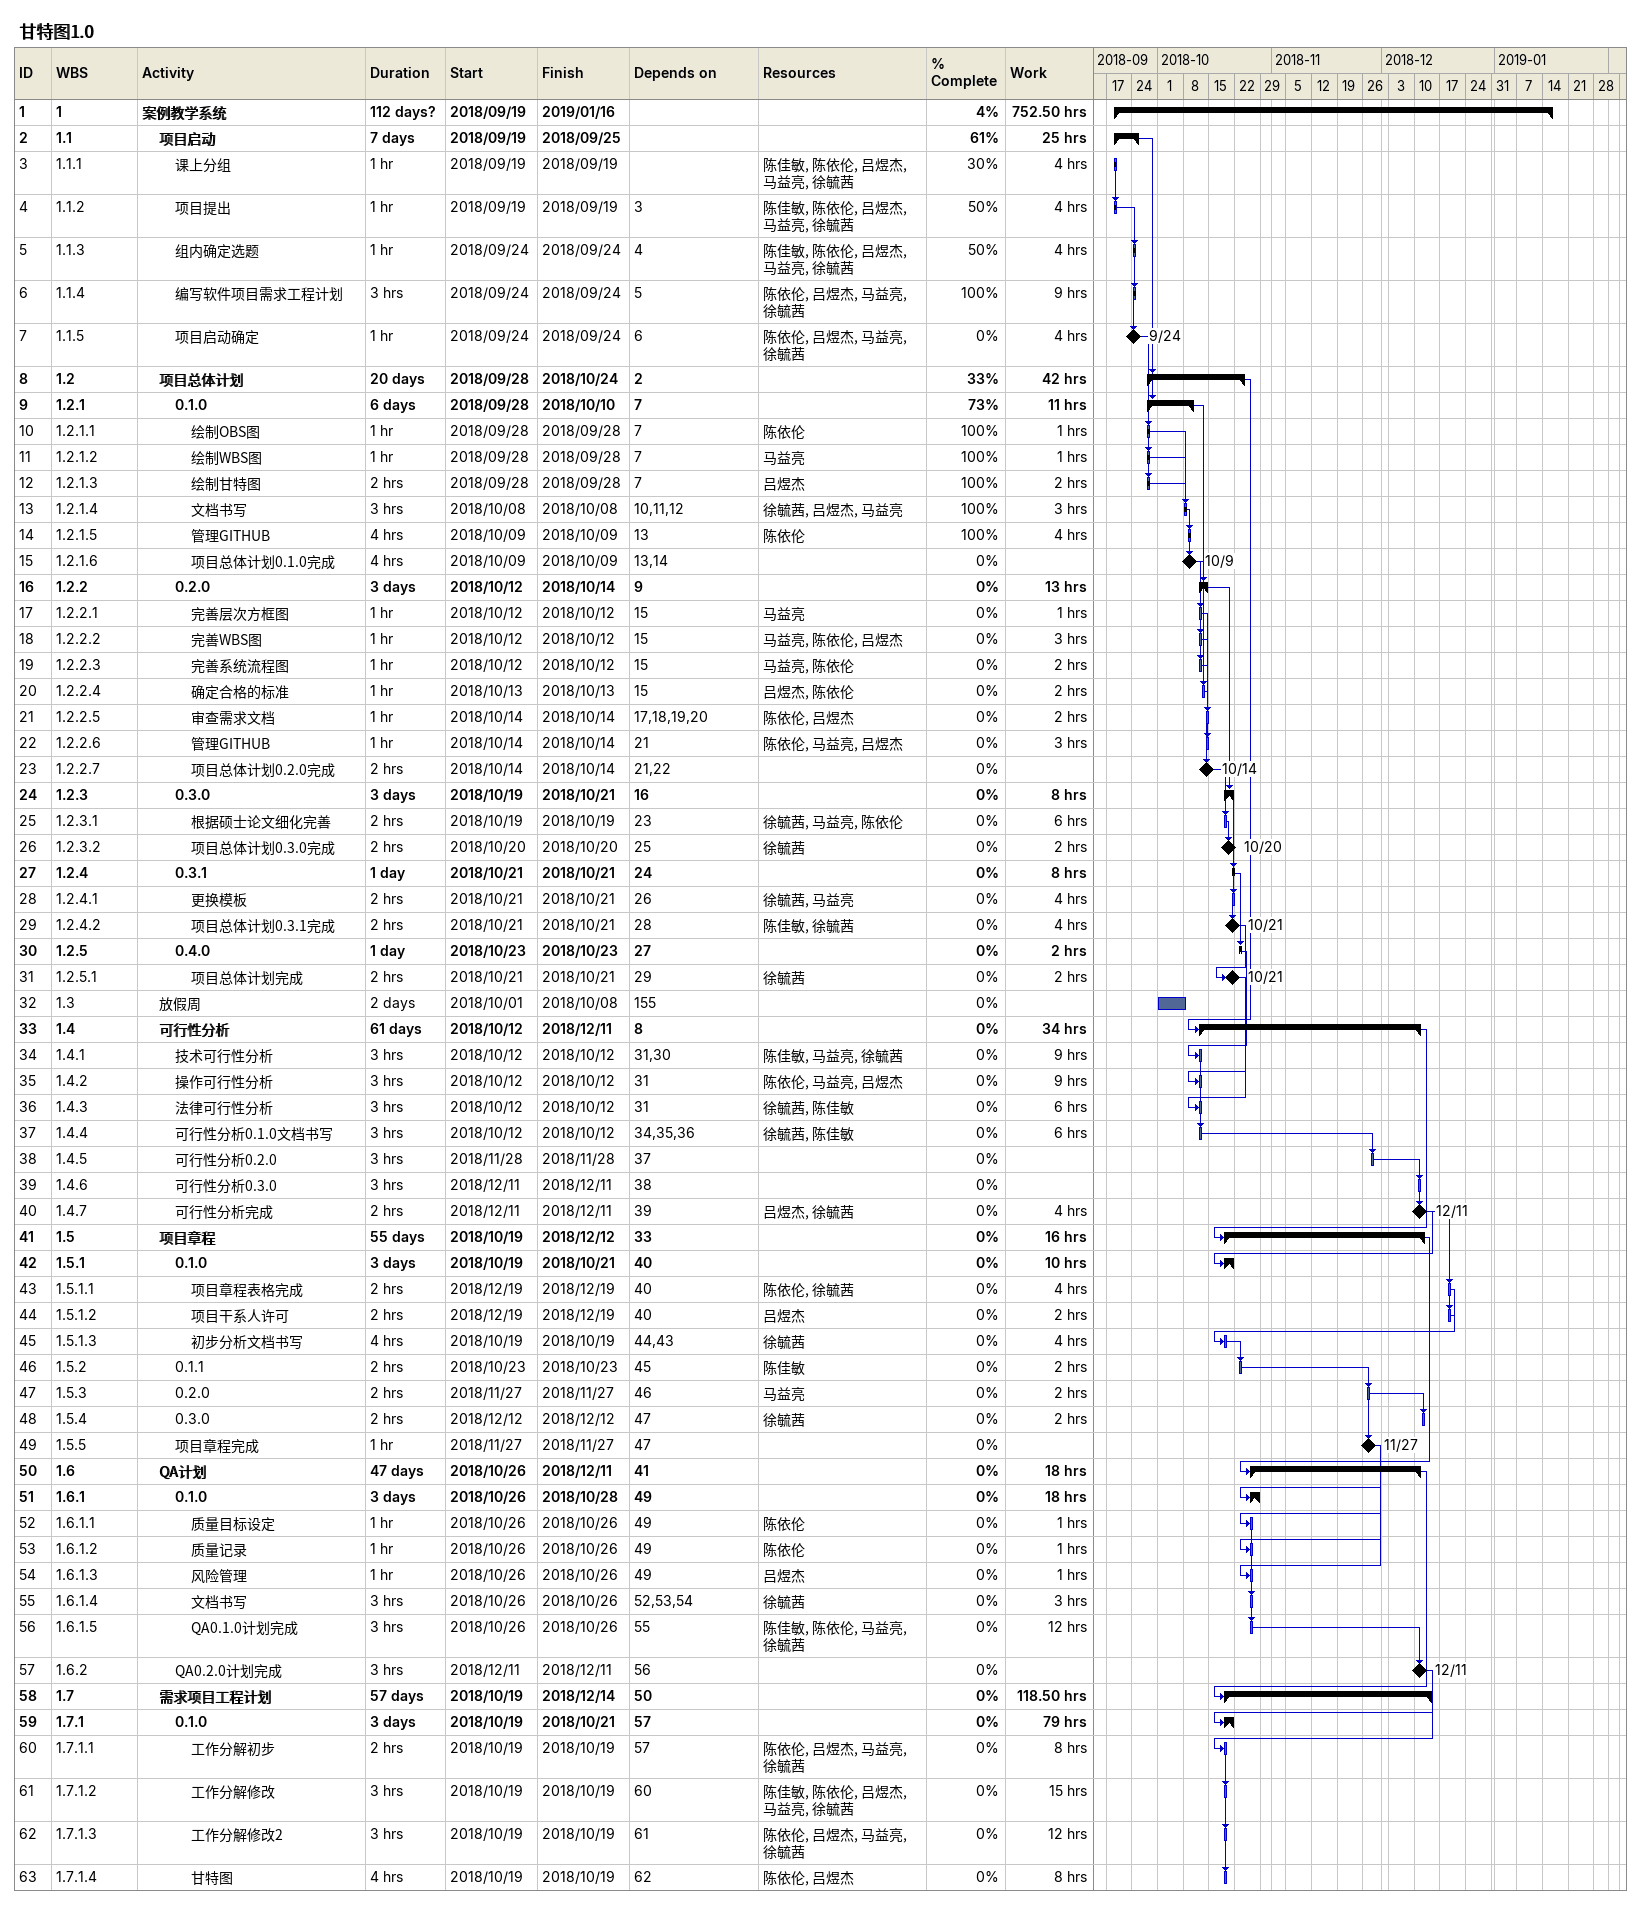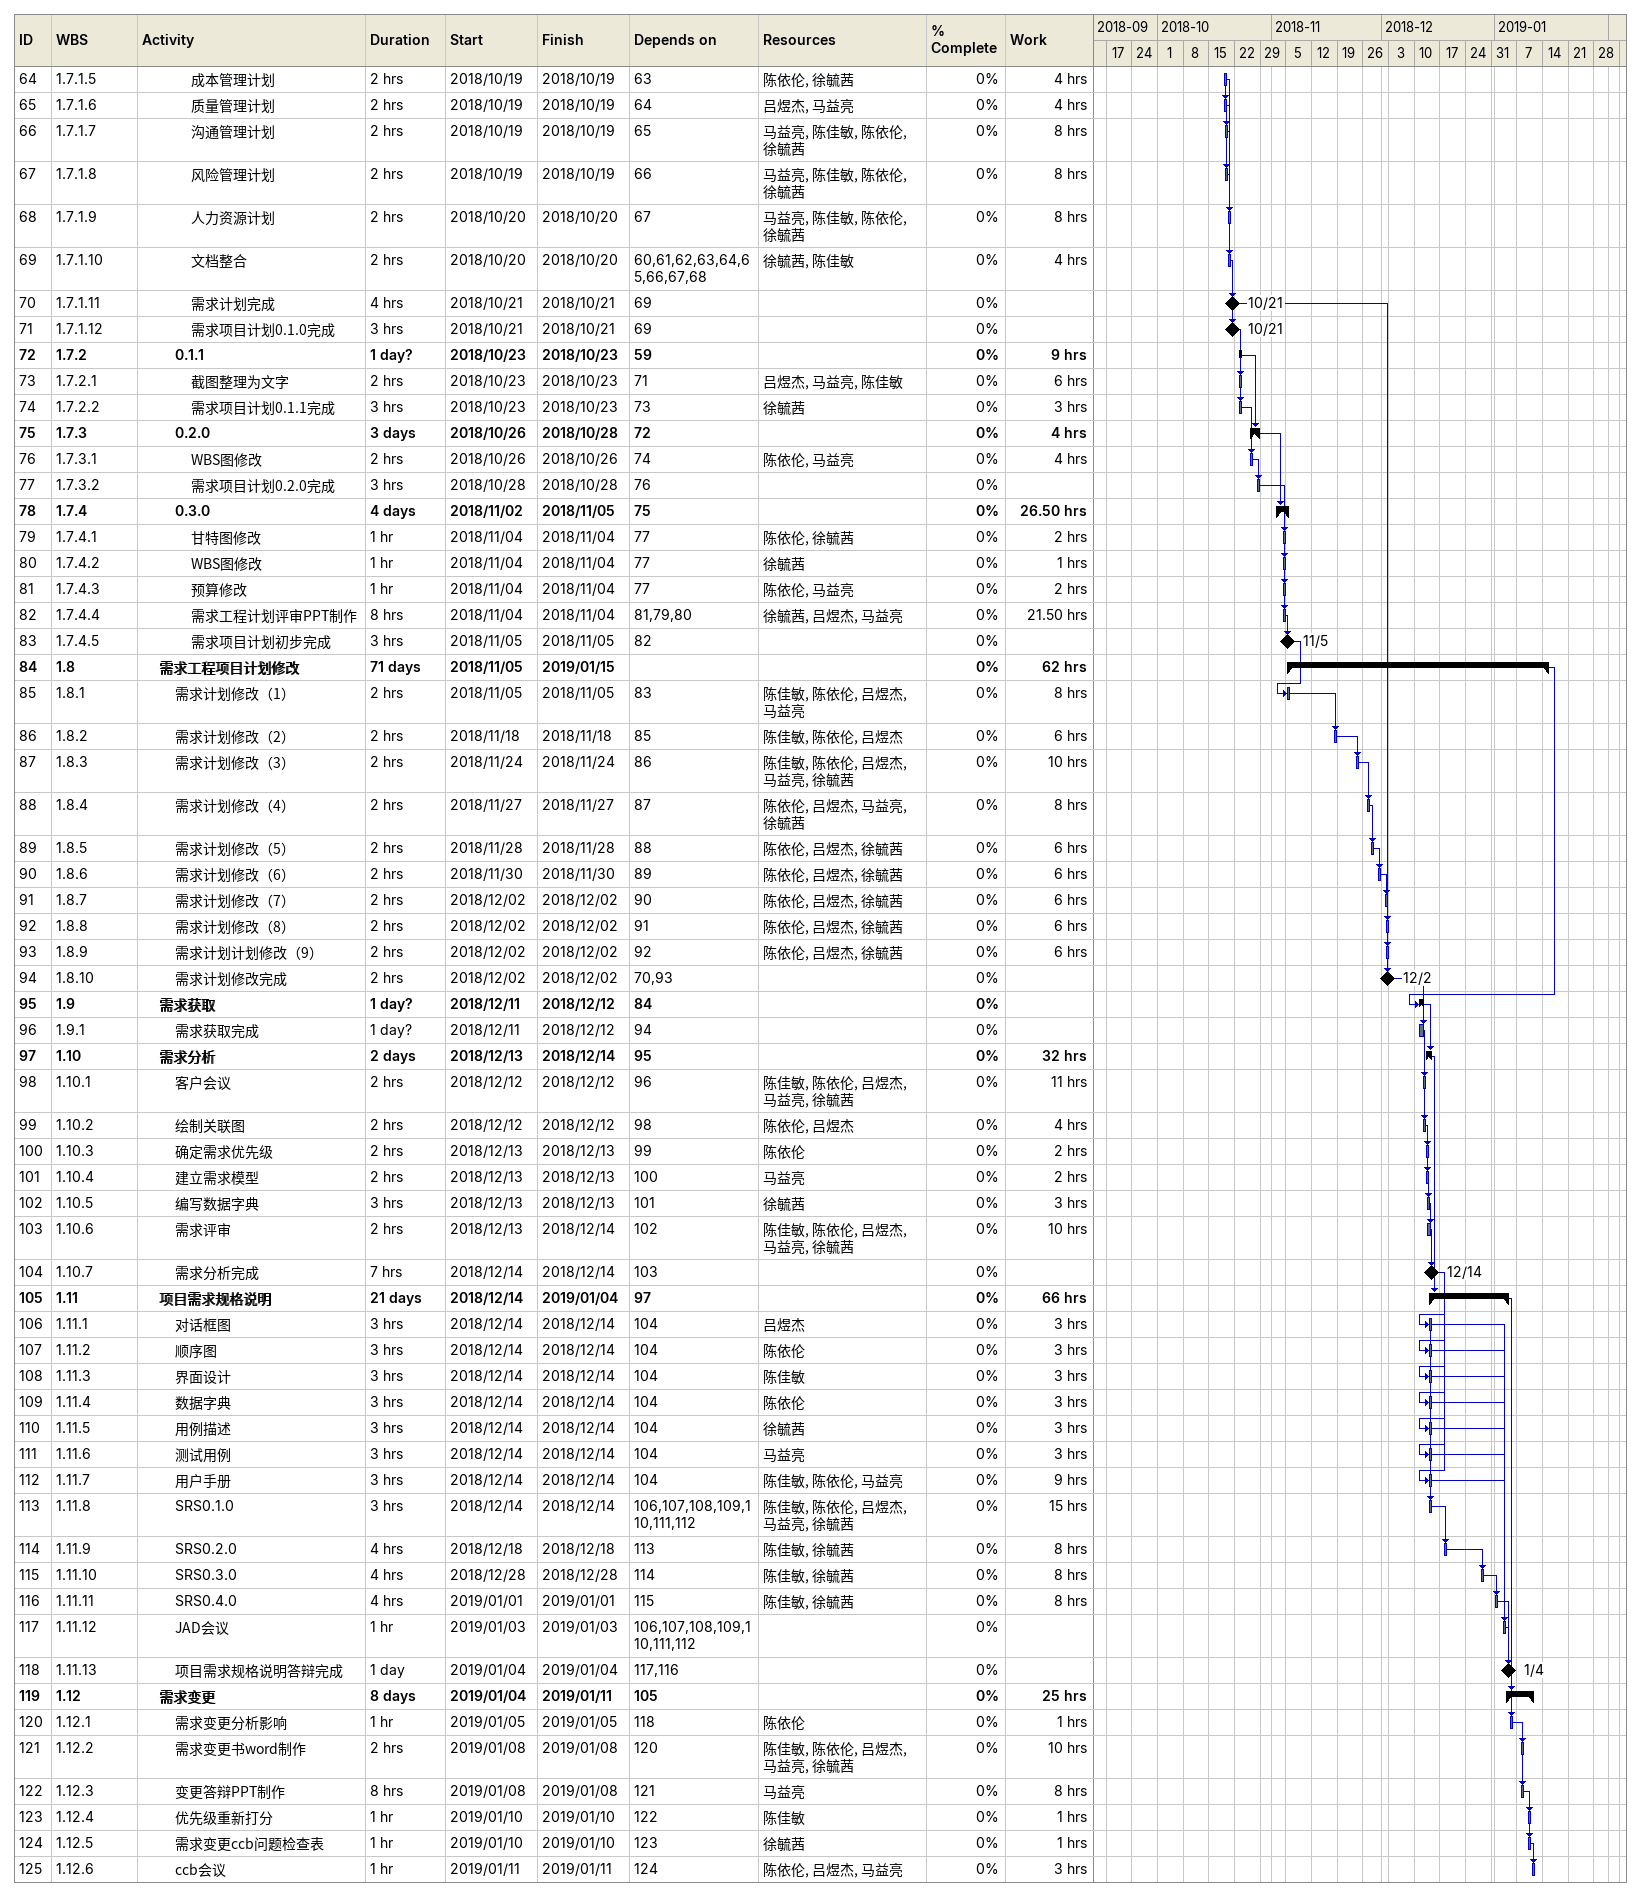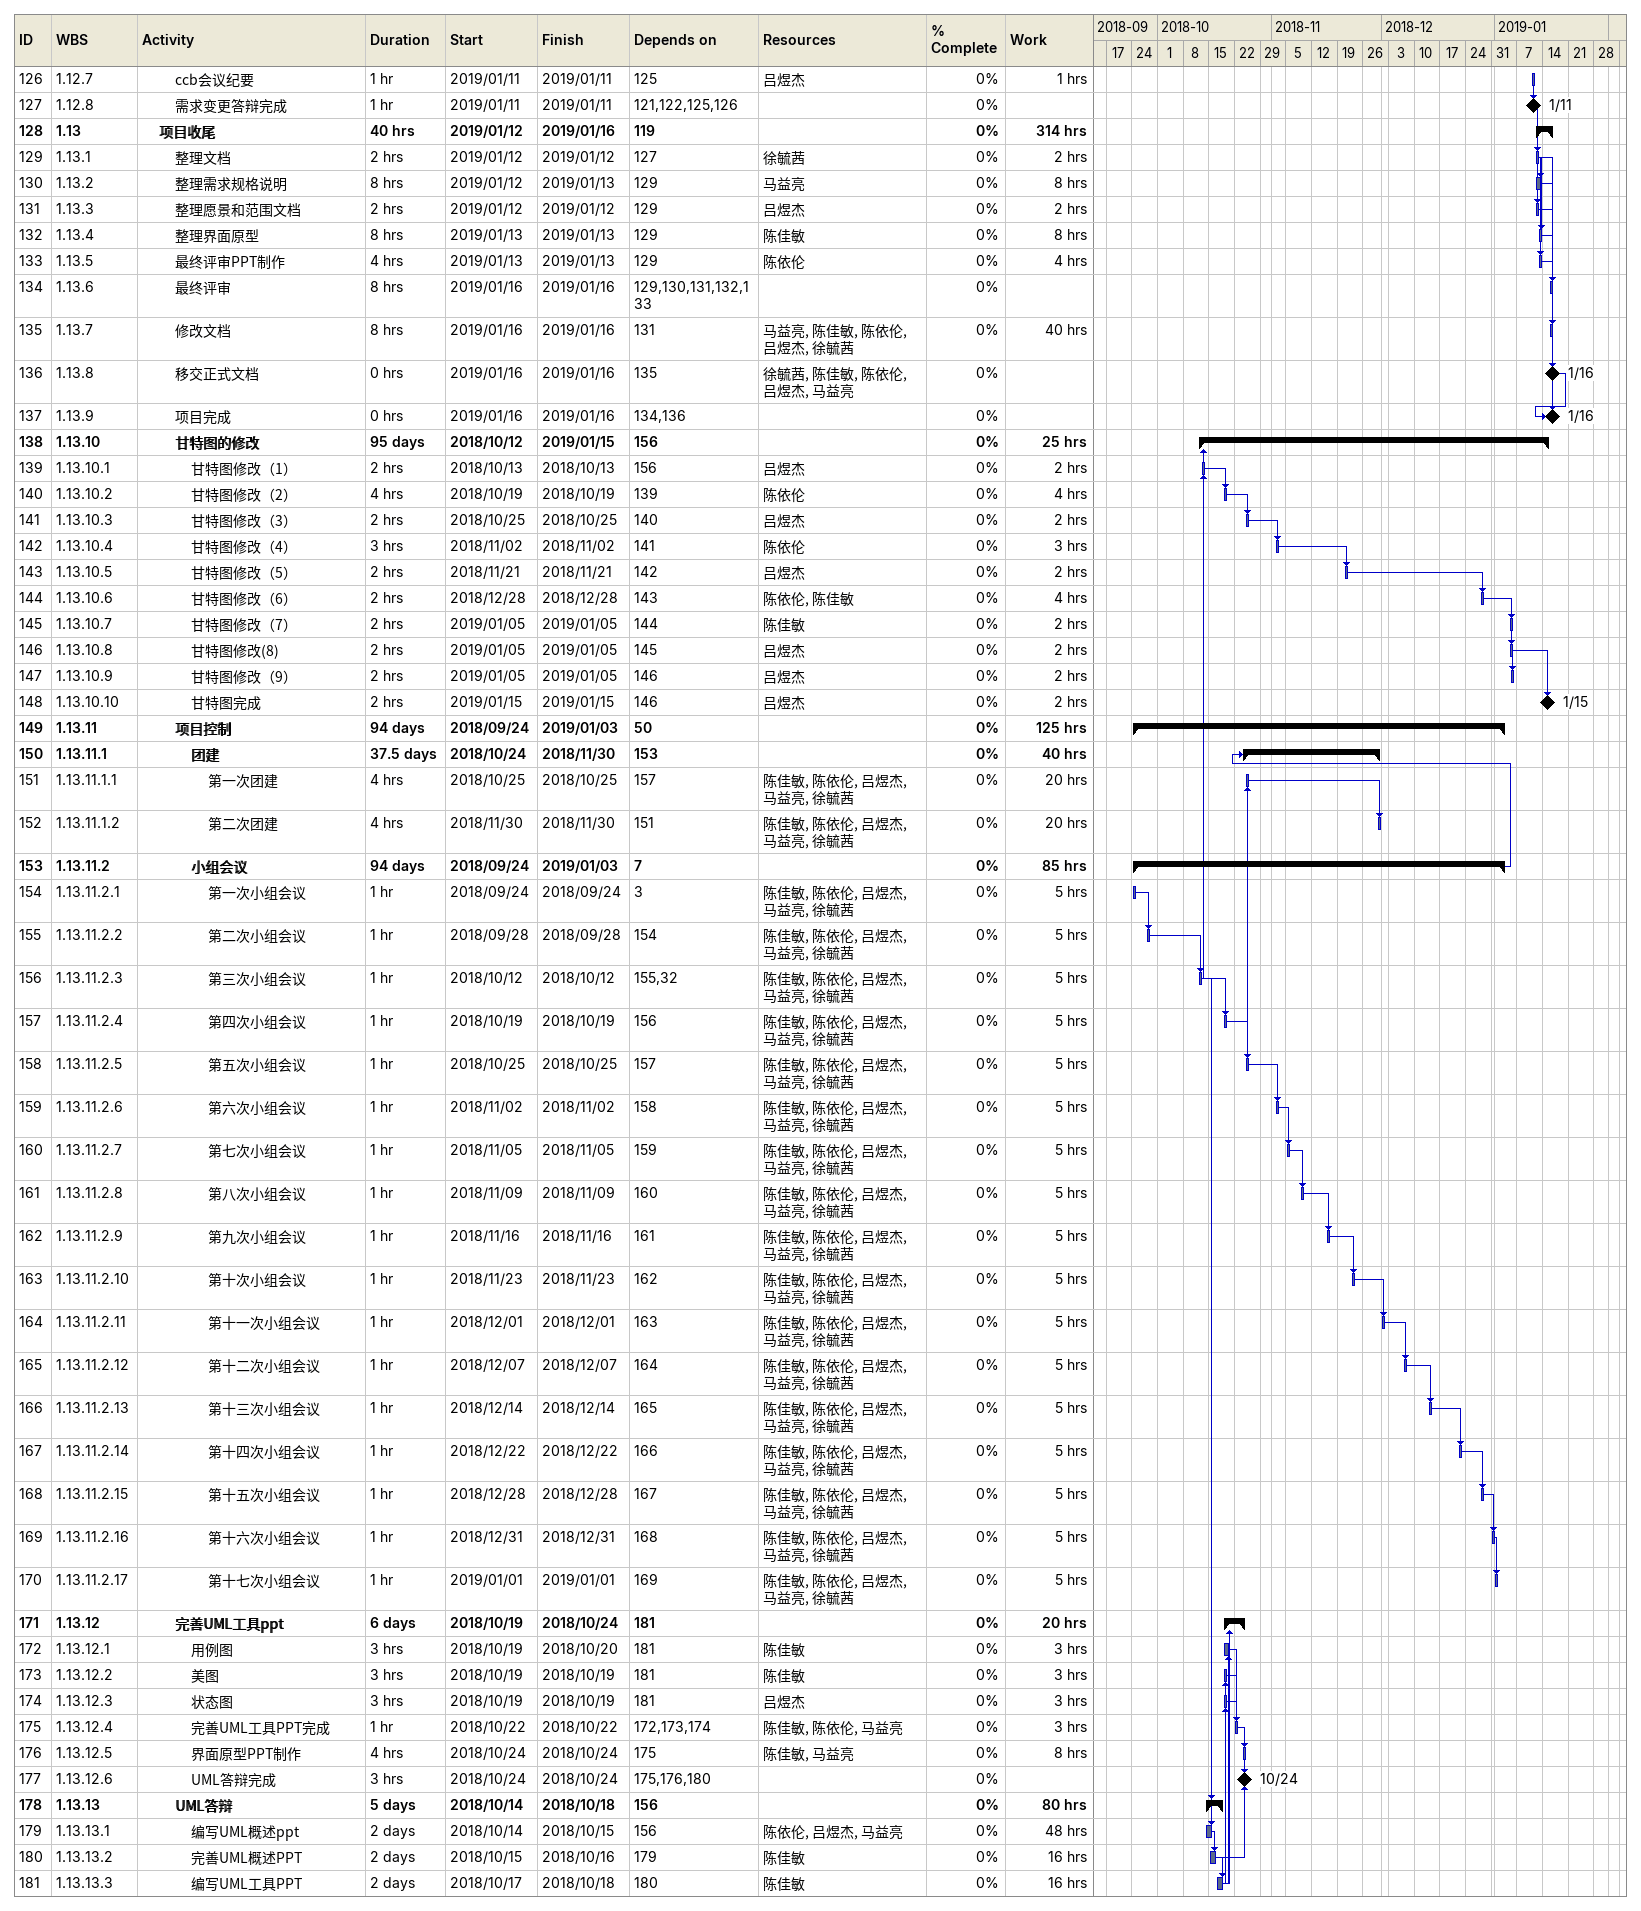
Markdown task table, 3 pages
甘特图1.0

| ID | WBS | Task | Duration | Start | Finish | Predecessors | Resources | % complete | Work (h) |
|---|---|---|---|---|---|---|---|---|---|
| 1 | 1 | **案例教学系统** | 112d? | 2018-09-19 | 2019-01-16 |  |  | 4 | 752.50 |
| 2 | 1.1 | **项目启动** | 7d | 2018-09-19 | 2018-09-25 |  |  | 61 | 25 |
| 3 | 1.1.1 | 课上分组 | 1h | 2018-09-19 | 2018-09-19 |  | 陈佳敏, 陈依伦, 吕煜杰, 马益亮, 徐毓茜 | 30 | 4 |
| 4 | 1.1.2 | 项目提出 | 1h | 2018-09-19 | 2018-09-19 | 3 | 陈佳敏, 陈依伦, 吕煜杰, 马益亮, 徐毓茜 | 50 | 4 |
| 5 | 1.1.3 | 组内确定选题 | 1h | 2018-09-24 | 2018-09-24 | 4 | 陈佳敏, 陈依伦, 吕煜杰, 马益亮, 徐毓茜 | 50 | 4 |
| 6 | 1.1.4 | 编写软件项目需求工程计划 | 3h | 2018-09-24 | 2018-09-24 | 5 | 陈依伦, 吕煜杰, 马益亮, 徐毓茜 | 100 | 9 |
| 7 | 1.1.5 | 项目启动确定 | 1h | 2018-09-24 | 2018-09-24 | 6 | 陈依伦, 吕煜杰, 马益亮, 徐毓茜 | 0 | 4 |
| 8 | 1.2 | **项目总体计划** | 20d | 2018-09-28 | 2018-10-24 | 2 |  | 33 | 42 |
| 9 | 1.2.1 | **0.1.0** | 6d | 2018-09-28 | 2018-10-10 | 7 |  | 73 | 11 |
| 10 | 1.2.1.1 | 绘制OBS图 | 1h | 2018-09-28 | 2018-09-28 | 7 | 陈依伦 | 100 | 1 |
| 11 | 1.2.1.2 | 绘制WBS图 | 1h | 2018-09-28 | 2018-09-28 | 7 | 马益亮 | 100 | 1 |
| 12 | 1.2.1.3 | 绘制甘特图 | 2h | 2018-09-28 | 2018-09-28 | 7 | 吕煜杰 | 100 | 2 |
| 13 | 1.2.1.4 | 文档书写 | 3h | 2018-10-08 | 2018-10-08 | 10, 11, 12 | 徐毓茜, 吕煜杰, 马益亮 | 100 | 3 |
| 14 | 1.2.1.5 | 管理GITHUB | 4h | 2018-10-09 | 2018-10-09 | 13 | 陈依伦 | 100 | 4 |
| 15 | 1.2.1.6 | 项目总体计划0.1.0完成 | 4h | 2018-10-09 | 2018-10-09 | 13, 14 |  | 0 |  |
| 16 | 1.2.2 | **0.2.0** | 3d | 2018-10-12 | 2018-10-14 | 9 |  | 0 | 13 |
| 17 | 1.2.2.1 | 完善层次方框图 | 1h | 2018-10-12 | 2018-10-12 | 15 | 马益亮 | 0 | 1 |
| 18 | 1.2.2.2 | 完善WBS图 | 1h | 2018-10-12 | 2018-10-12 | 15 | 马益亮, 陈依伦, 吕煜杰 | 0 | 3 |
| 19 | 1.2.2.3 | 完善系统流程图 | 1h | 2018-10-12 | 2018-10-12 | 15 | 马益亮, 陈依伦 | 0 | 2 |
| 20 | 1.2.2.4 | 确定合格的标准 | 1h | 2018-10-13 | 2018-10-13 | 15 | 吕煜杰, 陈依伦 | 0 | 2 |
| 21 | 1.2.2.5 | 审查需求文档 | 1h | 2018-10-14 | 2018-10-14 | 17, 18, 19, 20 | 陈依伦, 吕煜杰 | 0 | 2 |
| 22 | 1.2.2.6 | 管理GITHUB | 1h | 2018-10-14 | 2018-10-14 | 21 | 陈依伦, 马益亮, 吕煜杰 | 0 | 3 |
| 23 | 1.2.2.7 | 项目总体计划0.2.0完成 | 2h | 2018-10-14 | 2018-10-14 | 21, 22 |  | 0 |  |
| 24 | 1.2.3 | **0.3.0** | 3d | 2018-10-19 | 2018-10-21 | 16 |  | 0 | 8 |
| 25 | 1.2.3.1 | 根据硕士论文细化完善 | 2h | 2018-10-19 | 2018-10-19 | 23 | 徐毓茜, 马益亮, 陈依伦 | 0 | 6 |
| 26 | 1.2.3.2 | 项目总体计划0.3.0完成 | 2h | 2018-10-20 | 2018-10-20 | 25 | 徐毓茜 | 0 | 2 |
| 27 | 1.2.4 | **0.3.1** | 1d | 2018-10-21 | 2018-10-21 | 24 |  | 0 | 8 |
| 28 | 1.2.4.1 | 更换模板 | 2h | 2018-10-21 | 2018-10-21 | 26 | 徐毓茜, 马益亮 | 0 | 4 |
| 29 | 1.2.4.2 | 项目总体计划0.3.1完成 | 2h | 2018-10-21 | 2018-10-21 | 28 | 陈佳敏, 徐毓茜 | 0 | 4 |
| 30 | 1.2.5 | **0.4.0** | 1d | 2018-10-23 | 2018-10-23 | 27 |  | 0 | 2 |
| 31 | 1.2.5.1 | 项目总体计划完成 | 2h | 2018-10-21 | 2018-10-21 | 29 | 徐毓茜 | 0 | 2 |
| 32 | 1.3 | 放假周 | 2d | 2018-10-01 | 2018-10-08 | 155 |  | 0 |  |
| 33 | 1.4 | **可行性分析** | 61d | 2018-10-12 | 2018-12-11 | 8 |  | 0 | 34 |
| 34 | 1.4.1 | 技术可行性分析 | 3h | 2018-10-12 | 2018-10-12 | 31, 30 | 陈佳敏, 马益亮, 徐毓茜 | 0 | 9 |
| 35 | 1.4.2 | 操作可行性分析 | 3h | 2018-10-12 | 2018-10-12 | 31 | 陈依伦, 马益亮, 吕煜杰 | 0 | 9 |
| 36 | 1.4.3 | 法律可行性分析 | 3h | 2018-10-12 | 2018-10-12 | 31 | 徐毓茜, 陈佳敏 | 0 | 6 |
| 37 | 1.4.4 | 可行性分析0.1.0文档书写 | 3h | 2018-10-12 | 2018-10-12 | 34, 35, 36 | 徐毓茜, 陈佳敏 | 0 | 6 |
| 38 | 1.4.5 | 可行性分析0.2.0 | 3h | 2018-11-28 | 2018-11-28 | 37 |  | 0 |  |
| 39 | 1.4.6 | 可行性分析0.3.0 | 3h | 2018-12-11 | 2018-12-11 | 38 |  | 0 |  |
| 40 | 1.4.7 | 可行性分析完成 | 2h | 2018-12-11 | 2018-12-11 | 39 | 吕煜杰, 徐毓茜 | 0 | 4 |
| 41 | 1.5 | **项目章程** | 55d | 2018-10-19 | 2018-12-12 | 33 |  | 0 | 16 |
| 42 | 1.5.1 | **0.1.0** | 3d | 2018-10-19 | 2018-10-21 | 40 |  | 0 | 10 |
| 43 | 1.5.1.1 | 项目章程表格完成 | 2h | 2018-12-19 | 2018-12-19 | 40 | 陈依伦, 徐毓茜 | 0 | 4 |
| 44 | 1.5.1.2 | 项目干系人许可 | 2h | 2018-12-19 | 2018-12-19 | 40 | 吕煜杰 | 0 | 2 |
| 45 | 1.5.1.3 | 初步分析文档书写 | 4h | 2018-10-19 | 2018-10-19 | 44, 43 | 徐毓茜 | 0 | 4 |
| 46 | 1.5.2 | 0.1.1 | 2h | 2018-10-23 | 2018-10-23 | 45 | 陈佳敏 | 0 | 2 |
| 47 | 1.5.3 | 0.2.0 | 2h | 2018-11-27 | 2018-11-27 | 46 | 马益亮 | 0 | 2 |
| 48 | 1.5.4 | 0.3.0 | 2h | 2018-12-12 | 2018-12-12 | 47 | 徐毓茜 | 0 | 2 |
| 49 | 1.5.5 | 项目章程完成 | 1h | 2018-11-27 | 2018-11-27 | 47 |  | 0 |  |
| 50 | 1.6 | **QA计划** | 47d | 2018-10-26 | 2018-12-11 | 41 |  | 0 | 18 |
| 51 | 1.6.1 | **0.1.0** | 3d | 2018-10-26 | 2018-10-28 | 49 |  | 0 | 18 |
| 52 | 1.6.1.1 | 质量目标设定 | 1h | 2018-10-26 | 2018-10-26 | 49 | 陈依伦 | 0 | 1 |
| 53 | 1.6.1.2 | 质量记录 | 1h | 2018-10-26 | 2018-10-26 | 49 | 陈依伦 | 0 | 1 |
| 54 | 1.6.1.3 | 风险管理 | 1h | 2018-10-26 | 2018-10-26 | 49 | 吕煜杰 | 0 | 1 |
| 55 | 1.6.1.4 | 文档书写 | 3h | 2018-10-26 | 2018-10-26 | 52, 53, 54 | 徐毓茜 | 0 | 3 |
| 56 | 1.6.1.5 | QA0.1.0计划完成 | 3h | 2018-10-26 | 2018-10-26 | 55 | 陈佳敏, 陈依伦, 马益亮, 徐毓茜 | 0 | 12 |
| 57 | 1.6.2 | QA0.2.0计划完成 | 3h | 2018-12-11 | 2018-12-11 | 56 |  | 0 |  |
| 58 | 1.7 | **需求项目工程计划** | 57d | 2018-10-19 | 2018-12-14 | 50 |  | 0 | 118.50 |
| 59 | 1.7.1 | **0.1.0** | 3d | 2018-10-19 | 2018-10-21 | 57 |  | 0 | 79 |
| 60 | 1.7.1.1 | 工作分解初步 | 2h | 2018-10-19 | 2018-10-19 | 57 | 陈依伦, 吕煜杰, 马益亮, 徐毓茜 | 0 | 8 |
| 61 | 1.7.1.2 | 工作分解修改 | 3h | 2018-10-19 | 2018-10-19 | 60 | 陈佳敏, 陈依伦, 吕煜杰, 马益亮, 徐毓茜 | 0 | 15 |
| 62 | 1.7.1.3 | 工作分解修改2 | 3h | 2018-10-19 | 2018-10-19 | 61 | 陈依伦, 吕煜杰, 马益亮, 徐毓茜 | 0 | 12 |
| 63 | 1.7.1.4 | 甘特图 | 4h | 2018-10-19 | 2018-10-19 | 62 | 陈依伦, 吕煜杰 | 0 | 8 |
| 64 | 1.7.1.5 | 成本管理计划 | 2h | 2018-10-19 | 2018-10-19 | 63 | 陈依伦, 徐毓茜 | 0 | 4 |
| 65 | 1.7.1.6 | 质量管理计划 | 2h | 2018-10-19 | 2018-10-19 | 64 | 吕煜杰, 马益亮 | 0 | 4 |
| 66 | 1.7.1.7 | 沟通管理计划 | 2h | 2018-10-19 | 2018-10-19 | 65 | 马益亮, 陈佳敏, 陈依伦, 徐毓茜 | 0 | 8 |
| 67 | 1.7.1.8 | 风险管理计划 | 2h | 2018-10-19 | 2018-10-19 | 66 | 马益亮, 陈佳敏, 陈依伦, 徐毓茜 | 0 | 8 |
| 68 | 1.7.1.9 | 人力资源计划 | 2h | 2018-10-20 | 2018-10-20 | 67 | 马益亮, 陈佳敏, 陈依伦, 徐毓茜 | 0 | 8 |
| 69 | 1.7.1.10 | 文档整合 | 2h | 2018-10-20 | 2018-10-20 | 60, 61, 62, 63, 64, 65, 66, 67, 68 | 徐毓茜, 陈佳敏 | 0 | 4 |
| 70 | 1.7.1.11 | 需求计划完成 | 4h | 2018-10-21 | 2018-10-21 | 69 |  | 0 |  |
| 71 | 1.7.1.12 | 需求项目计划0.1.0完成 | 3h | 2018-10-21 | 2018-10-21 | 69 |  | 0 |  |
| 72 | 1.7.2 | **0.1.1** | 1d? | 2018-10-23 | 2018-10-23 | 59 |  | 0 | 9 |
| 73 | 1.7.2.1 | 截图整理为文字 | 2h | 2018-10-23 | 2018-10-23 | 71 | 吕煜杰, 马益亮, 陈佳敏 | 0 | 6 |
| 74 | 1.7.2.2 | 需求项目计划0.1.1完成 | 3h | 2018-10-23 | 2018-10-23 | 73 | 徐毓茜 | 0 | 3 |
| 75 | 1.7.3 | **0.2.0** | 3d | 2018-10-26 | 2018-10-28 | 72 |  | 0 | 4 |
| 76 | 1.7.3.1 | WBS图修改 | 2h | 2018-10-26 | 2018-10-26 | 74 | 陈依伦, 马益亮 | 0 | 4 |
| 77 | 1.7.3.2 | 需求项目计划0.2.0完成 | 3h | 2018-10-28 | 2018-10-28 | 76 |  | 0 |  |
| 78 | 1.7.4 | **0.3.0** | 4d | 2018-11-02 | 2018-11-05 | 75 |  | 0 | 26.50 |
| 79 | 1.7.4.1 | 甘特图修改 | 1h | 2018-11-04 | 2018-11-04 | 77 | 陈依伦, 徐毓茜 | 0 | 2 |
| 80 | 1.7.4.2 | WBS图修改 | 1h | 2018-11-04 | 2018-11-04 | 77 | 徐毓茜 | 0 | 1 |
| 81 | 1.7.4.3 | 预算修改 | 1h | 2018-11-04 | 2018-11-04 | 77 | 陈依伦, 马益亮 | 0 | 2 |
| 82 | 1.7.4.4 | 需求工程计划评审PPT制作 | 8h | 2018-11-04 | 2018-11-04 | 81, 79, 80 | 徐毓茜, 吕煜杰, 马益亮 | 0 | 21.50 |
| 83 | 1.7.4.5 | 需求项目计划初步完成 | 3h | 2018-11-05 | 2018-11-05 | 82 |  | 0 |  |
| 84 | 1.8 | **需求工程项目计划修改** | 71d | 2018-11-05 | 2019-01-15 |  |  | 0 | 62 |
| 85 | 1.8.1 | 需求计划修改（1） | 2h | 2018-11-05 | 2018-11-05 | 83 | 陈佳敏, 陈依伦, 吕煜杰, 马益亮 | 0 | 8 |
| 86 | 1.8.2 | 需求计划修改（2） | 2h | 2018-11-18 | 2018-11-18 | 85 | 陈佳敏, 陈依伦, 吕煜杰 | 0 | 6 |
| 87 | 1.8.3 | 需求计划修改（3） | 2h | 2018-11-24 | 2018-11-24 | 86 | 陈佳敏, 陈依伦, 吕煜杰, 马益亮, 徐毓茜 | 0 | 10 |
| 88 | 1.8.4 | 需求计划修改（4） | 2h | 2018-11-27 | 2018-11-27 | 87 | 陈依伦, 吕煜杰, 马益亮, 徐毓茜 | 0 | 8 |
| 89 | 1.8.5 | 需求计划修改（5） | 2h | 2018-11-28 | 2018-11-28 | 88 | 陈依伦, 吕煜杰, 徐毓茜 | 0 | 6 |
| 90 | 1.8.6 | 需求计划修改（6） | 2h | 2018-11-30 | 2018-11-30 | 89 | 陈依伦, 吕煜杰, 徐毓茜 | 0 | 6 |
| 91 | 1.8.7 | 需求计划修改（7） | 2h | 2018-12-02 | 2018-12-02 | 90 | 陈依伦, 吕煜杰, 徐毓茜 | 0 | 6 |
| 92 | 1.8.8 | 需求计划修改（8） | 2h | 2018-12-02 | 2018-12-02 | 91 | 陈依伦, 吕煜杰, 徐毓茜 | 0 | 6 |
| 93 | 1.8.9 | 需求计划计划修改（9） | 2h | 2018-12-02 | 2018-12-02 | 92 | 陈依伦, 吕煜杰, 徐毓茜 | 0 | 6 |
| 94 | 1.8.10 | 需求计划修改完成 | 2h | 2018-12-02 | 2018-12-02 | 70, 93 |  | 0 |  |
| 95 | 1.9 | **需求获取** | 1d? | 2018-12-11 | 2018-12-12 | 84 |  | 0 |  |
| 96 | 1.9.1 | 需求获取完成 | 1d? | 2018-12-11 | 2018-12-12 | 94 |  | 0 |  |
| 97 | 1.10 | **需求分析** | 2d | 2018-12-13 | 2018-12-14 | 95 |  | 0 | 32 |
| 98 | 1.10.1 | 客户会议 | 2h | 2018-12-12 | 2018-12-12 | 96 | 陈佳敏, 陈依伦, 吕煜杰, 马益亮, 徐毓茜 | 0 | 11 |
| 99 | 1.10.2 | 绘制关联图 | 2h | 2018-12-12 | 2018-12-12 | 98 | 陈依伦, 吕煜杰 | 0 | 4 |
| 100 | 1.10.3 | 确定需求优先级 | 2h | 2018-12-13 | 2018-12-13 | 99 | 陈依伦 | 0 | 2 |
| 101 | 1.10.4 | 建立需求模型 | 2h | 2018-12-13 | 2018-12-13 | 100 | 马益亮 | 0 | 2 |
| 102 | 1.10.5 | 编写数据字典 | 3h | 2018-12-13 | 2018-12-13 | 101 | 徐毓茜 | 0 | 3 |
| 103 | 1.10.6 | 需求评审 | 2h | 2018-12-13 | 2018-12-14 | 102 | 陈佳敏, 陈依伦, 吕煜杰, 马益亮, 徐毓茜 | 0 | 10 |
| 104 | 1.10.7 | 需求分析完成 | 7h | 2018-12-14 | 2018-12-14 | 103 |  | 0 |  |
| 105 | 1.11 | **项目需求规格说明** | 21d | 2018-12-14 | 2019-01-04 | 97 |  | 0 | 66 |
| 106 | 1.11.1 | 对话框图 | 3h | 2018-12-14 | 2018-12-14 | 104 | 吕煜杰 | 0 | 3 |
| 107 | 1.11.2 | 顺序图 | 3h | 2018-12-14 | 2018-12-14 | 104 | 陈依伦 | 0 | 3 |
| 108 | 1.11.3 | 界面设计 | 3h | 2018-12-14 | 2018-12-14 | 104 | 陈佳敏 | 0 | 3 |
| 109 | 1.11.4 | 数据字典 | 3h | 2018-12-14 | 2018-12-14 | 104 | 陈依伦 | 0 | 3 |
| 110 | 1.11.5 | 用例描述 | 3h | 2018-12-14 | 2018-12-14 | 104 | 徐毓茜 | 0 | 3 |
| 111 | 1.11.6 | 测试用例 | 3h | 2018-12-14 | 2018-12-14 | 104 | 马益亮 | 0 | 3 |
| 112 | 1.11.7 | 用户手册 | 3h | 2018-12-14 | 2018-12-14 | 104 | 陈佳敏, 陈依伦, 马益亮 | 0 | 9 |
| 113 | 1.11.8 | SRS0.1.0 | 3h | 2018-12-14 | 2018-12-14 | 106, 107, 108, 109, 110, 111, 112 | 陈佳敏, 陈依伦, 吕煜杰, 马益亮, 徐毓茜 | 0 | 15 |
| 114 | 1.11.9 | SRS0.2.0 | 4h | 2018-12-18 | 2018-12-18 | 113 | 陈佳敏, 徐毓茜 | 0 | 8 |
| 115 | 1.11.10 | SRS0.3.0 | 4h | 2018-12-28 | 2018-12-28 | 114 | 陈佳敏, 徐毓茜 | 0 | 8 |
| 116 | 1.11.11 | SRS0.4.0 | 4h | 2019-01-01 | 2019-01-01 | 115 | 陈佳敏, 徐毓茜 | 0 | 8 |
| 117 | 1.11.12 | JAD会议 | 1h | 2019-01-03 | 2019-01-03 | 106, 107, 108, 109, 110, 111, 112 |  | 0 |  |
| 118 | 1.11.13 | 项目需求规格说明答辩完成 | 1d | 2019-01-04 | 2019-01-04 | 117, 116 |  | 0 |  |
| 119 | 1.12 | **需求变更** | 8d | 2019-01-04 | 2019-01-11 | 105 |  | 0 | 25 |
| 120 | 1.12.1 | 需求变更分析影响 | 1h | 2019-01-05 | 2019-01-05 | 118 | 陈依伦 | 0 | 1 |
| 121 | 1.12.2 | 需求变更书word制作 | 2h | 2019-01-08 | 2019-01-08 | 120 | 陈佳敏, 陈依伦, 吕煜杰, 马益亮, 徐毓茜 | 0 | 10 |
| 122 | 1.12.3 | 变更答辩PPT制作 | 8h | 2019-01-08 | 2019-01-08 | 121 | 马益亮 | 0 | 8 |
| 123 | 1.12.4 | 优先级重新打分 | 1h | 2019-01-10 | 2019-01-10 | 122 | 陈佳敏 | 0 | 1 |
| 124 | 1.12.5 | 需求变更ccb问题检查表 | 1h | 2019-01-10 | 2019-01-10 | 123 | 徐毓茜 | 0 | 1 |
| 125 | 1.12.6 | ccb会议 | 1h | 2019-01-11 | 2019-01-11 | 124 | 陈依伦, 吕煜杰, 马益亮 | 0 | 3 |
| 126 | 1.12.7 | ccb会议纪要 | 1h | 2019-01-11 | 2019-01-11 | 125 | 吕煜杰 | 0 | 1 |
| 127 | 1.12.8 | 需求变更答辩完成 | 1h | 2019-01-11 | 2019-01-11 | 121, 122, 125, 126 |  | 0 |  |
| 128 | 1.13 | **项目收尾** | 40h | 2019-01-12 | 2019-01-16 | 119 |  | 0 | 314 |
| 129 | 1.13.1 | 整理文档 | 2h | 2019-01-12 | 2019-01-12 | 127 | 徐毓茜 | 0 | 2 |
| 130 | 1.13.2 | 整理需求规格说明 | 8h | 2019-01-12 | 2019-01-13 | 129 | 马益亮 | 0 | 8 |
| 131 | 1.13.3 | 整理愿景和范围文档 | 2h | 2019-01-12 | 2019-01-12 | 129 | 吕煜杰 | 0 | 2 |
| 132 | 1.13.4 | 整理界面原型 | 8h | 2019-01-13 | 2019-01-13 | 129 | 陈佳敏 | 0 | 8 |
| 133 | 1.13.5 | 最终评审PPT制作 | 4h | 2019-01-13 | 2019-01-13 | 129 | 陈依伦 | 0 | 4 |
| 134 | 1.13.6 | 最终评审 | 8h | 2019-01-16 | 2019-01-16 | 129, 130, 131, 132, 133 |  | 0 |  |
| 135 | 1.13.7 | 修改文档 | 8h | 2019-01-16 | 2019-01-16 | 131 | 马益亮, 陈佳敏, 陈依伦, 吕煜杰, 徐毓茜 | 0 | 40 |
| 136 | 1.13.8 | 移交正式文档 | 0h | 2019-01-16 | 2019-01-16 | 135 | 徐毓茜, 陈佳敏, 陈依伦, 吕煜杰, 马益亮 | 0 |  |
| 137 | 1.13.9 | 项目完成 | 0h | 2019-01-16 | 2019-01-16 | 134, 136 |  | 0 |  |
| 138 | 1.13.10 | **甘特图的修改** | 95d | 2018-10-12 | 2019-01-15 | 156 |  | 0 | 25 |
| 139 | 1.13.10.1 | 甘特图修改（1） | 2h | 2018-10-13 | 2018-10-13 | 156 | 吕煜杰 | 0 | 2 |
| 140 | 1.13.10.2 | 甘特图修改（2） | 4h | 2018-10-19 | 2018-10-19 | 139 | 陈依伦 | 0 | 4 |
| 141 | 1.13.10.3 | 甘特图修改（3） | 2h | 2018-10-25 | 2018-10-25 | 140 | 吕煜杰 | 0 | 2 |
| 142 | 1.13.10.4 | 甘特图修改（4） | 3h | 2018-11-02 | 2018-11-02 | 141 | 陈依伦 | 0 | 3 |
| 143 | 1.13.10.5 | 甘特图修改（5） | 2h | 2018-11-21 | 2018-11-21 | 142 | 吕煜杰 | 0 | 2 |
| 144 | 1.13.10.6 | 甘特图修改（6） | 2h | 2018-12-28 | 2018-12-28 | 143 | 陈依伦, 陈佳敏 | 0 | 4 |
| 145 | 1.13.10.7 | 甘特图修改（7） | 2h | 2019-01-05 | 2019-01-05 | 144 | 陈佳敏 | 0 | 2 |
| 146 | 1.13.10.8 | 甘特图修改(8) | 2h | 2019-01-05 | 2019-01-05 | 145 | 吕煜杰 | 0 | 2 |
| 147 | 1.13.10.9 | 甘特图修改（9） | 2h | 2019-01-05 | 2019-01-05 | 146 | 吕煜杰 | 0 | 2 |
| 148 | 1.13.10.10 | 甘特图完成 | 2h | 2019-01-15 | 2019-01-15 | 146 | 吕煜杰 | 0 | 2 |
| 149 | 1.13.11 | **项目控制** | 94d | 2018-09-24 | 2019-01-03 | 50 |  | 0 | 125 |
| 150 | 1.13.11.1 | **团建** | 37.5d | 2018-10-24 | 2018-11-30 | 153 |  | 0 | 40 |
| 151 | 1.13.11.1.1 | 第一次团建 | 4h | 2018-10-25 | 2018-10-25 | 157 | 陈佳敏, 陈依伦, 吕煜杰, 马益亮, 徐毓茜 | 0 | 20 |
| 152 | 1.13.11.1.2 | 第二次团建 | 4h | 2018-11-30 | 2018-11-30 | 151 | 陈佳敏, 陈依伦, 吕煜杰, 马益亮, 徐毓茜 | 0 | 20 |
| 153 | 1.13.11.2 | **小组会议** | 94d | 2018-09-24 | 2019-01-03 | 7 |  | 0 | 85 |
| 154 | 1.13.11.2.1 | 第一次小组会议 | 1h | 2018-09-24 | 2018-09-24 | 3 | 陈佳敏, 陈依伦, 吕煜杰, 马益亮, 徐毓茜 | 0 | 5 |
| 155 | 1.13.11.2.2 | 第二次小组会议 | 1h | 2018-09-28 | 2018-09-28 | 154 | 陈佳敏, 陈依伦, 吕煜杰, 马益亮, 徐毓茜 | 0 | 5 |
| 156 | 1.13.11.2.3 | 第三次小组会议 | 1h | 2018-10-12 | 2018-10-12 | 155, 32 | 陈佳敏, 陈依伦, 吕煜杰, 马益亮, 徐毓茜 | 0 | 5 |
| 157 | 1.13.11.2.4 | 第四次小组会议 | 1h | 2018-10-19 | 2018-10-19 | 156 | 陈佳敏, 陈依伦, 吕煜杰, 马益亮, 徐毓茜 | 0 | 5 |
| 158 | 1.13.11.2.5 | 第五次小组会议 | 1h | 2018-10-25 | 2018-10-25 | 157 | 陈佳敏, 陈依伦, 吕煜杰, 马益亮, 徐毓茜 | 0 | 5 |
| 159 | 1.13.11.2.6 | 第六次小组会议 | 1h | 2018-11-02 | 2018-11-02 | 158 | 陈佳敏, 陈依伦, 吕煜杰, 马益亮, 徐毓茜 | 0 | 5 |
| 160 | 1.13.11.2.7 | 第七次小组会议 | 1h | 2018-11-05 | 2018-11-05 | 159 | 陈佳敏, 陈依伦, 吕煜杰, 马益亮, 徐毓茜 | 0 | 5 |
| 161 | 1.13.11.2.8 | 第八次小组会议 | 1h | 2018-11-09 | 2018-11-09 | 160 | 陈佳敏, 陈依伦, 吕煜杰, 马益亮, 徐毓茜 | 0 | 5 |
| 162 | 1.13.11.2.9 | 第九次小组会议 | 1h | 2018-11-16 | 2018-11-16 | 161 | 陈佳敏, 陈依伦, 吕煜杰, 马益亮, 徐毓茜 | 0 | 5 |
| 163 | 1.13.11.2.10 | 第十次小组会议 | 1h | 2018-11-23 | 2018-11-23 | 162 | 陈佳敏, 陈依伦, 吕煜杰, 马益亮, 徐毓茜 | 0 | 5 |
| 164 | 1.13.11.2.11 | 第十一次小组会议 | 1h | 2018-12-01 | 2018-12-01 | 163 | 陈佳敏, 陈依伦, 吕煜杰, 马益亮, 徐毓茜 | 0 | 5 |
| 165 | 1.13.11.2.12 | 第十二次小组会议 | 1h | 2018-12-07 | 2018-12-07 | 164 | 陈佳敏, 陈依伦, 吕煜杰, 马益亮, 徐毓茜 | 0 | 5 |
| 166 | 1.13.11.2.13 | 第十三次小组会议 | 1h | 2018-12-14 | 2018-12-14 | 165 | 陈佳敏, 陈依伦, 吕煜杰, 马益亮, 徐毓茜 | 0 | 5 |
| 167 | 1.13.11.2.14 | 第十四次小组会议 | 1h | 2018-12-22 | 2018-12-22 | 166 | 陈佳敏, 陈依伦, 吕煜杰, 马益亮, 徐毓茜 | 0 | 5 |
| 168 | 1.13.11.2.15 | 第十五次小组会议 | 1h | 2018-12-28 | 2018-12-28 | 167 | 陈佳敏, 陈依伦, 吕煜杰, 马益亮, 徐毓茜 | 0 | 5 |
| 169 | 1.13.11.2.16 | 第十六次小组会议 | 1h | 2018-12-31 | 2018-12-31 | 168 | 陈佳敏, 陈依伦, 吕煜杰, 马益亮, 徐毓茜 | 0 | 5 |
| 170 | 1.13.11.2.17 | 第十七次小组会议 | 1h | 2019-01-01 | 2019-01-01 | 169 | 陈佳敏, 陈依伦, 吕煜杰, 马益亮, 徐毓茜 | 0 | 5 |
| 171 | 1.13.12 | **完善UML工具ppt** | 6d | 2018-10-19 | 2018-10-24 | 181 |  | 0 | 20 |
| 172 | 1.13.12.1 | 用例图 | 3h | 2018-10-19 | 2018-10-20 | 181 | 陈佳敏 | 0 | 3 |
| 173 | 1.13.12.2 | 美图 | 3h | 2018-10-19 | 2018-10-19 | 181 | 陈佳敏 | 0 | 3 |
| 174 | 1.13.12.3 | 状态图 | 3h | 2018-10-19 | 2018-10-19 | 181 | 吕煜杰 | 0 | 3 |
| 175 | 1.13.12.4 | 完善UML工具PPT完成 | 1h | 2018-10-22 | 2018-10-22 | 172, 173, 174 | 陈佳敏, 陈依伦, 马益亮 | 0 | 3 |
| 176 | 1.13.12.5 | 界面原型PPT制作 | 4h | 2018-10-24 | 2018-10-24 | 175 | 陈佳敏, 马益亮 | 0 | 8 |
| 177 | 1.13.12.6 | UML答辩完成 | 3h | 2018-10-24 | 2018-10-24 | 175, 176, 180 |  | 0 |  |
| 178 | 1.13.13 | **UML答辩** | 5d | 2018-10-14 | 2018-10-18 | 156 |  | 0 | 80 |
| 179 | 1.13.13.1 | 编写UML概述ppt | 2d | 2018-10-14 | 2018-10-15 | 156 | 陈依伦, 吕煜杰, 马益亮 | 0 | 48 |
| 180 | 1.13.13.2 | 完善UML概述PPT | 2d | 2018-10-15 | 2018-10-16 | 179 | 陈佳敏 | 0 | 16 |
| 181 | 1.13.13.3 | 编写UML工具PPT | 2d | 2018-10-17 | 2018-10-18 | 180 | 陈佳敏 | 0 | 16 |
